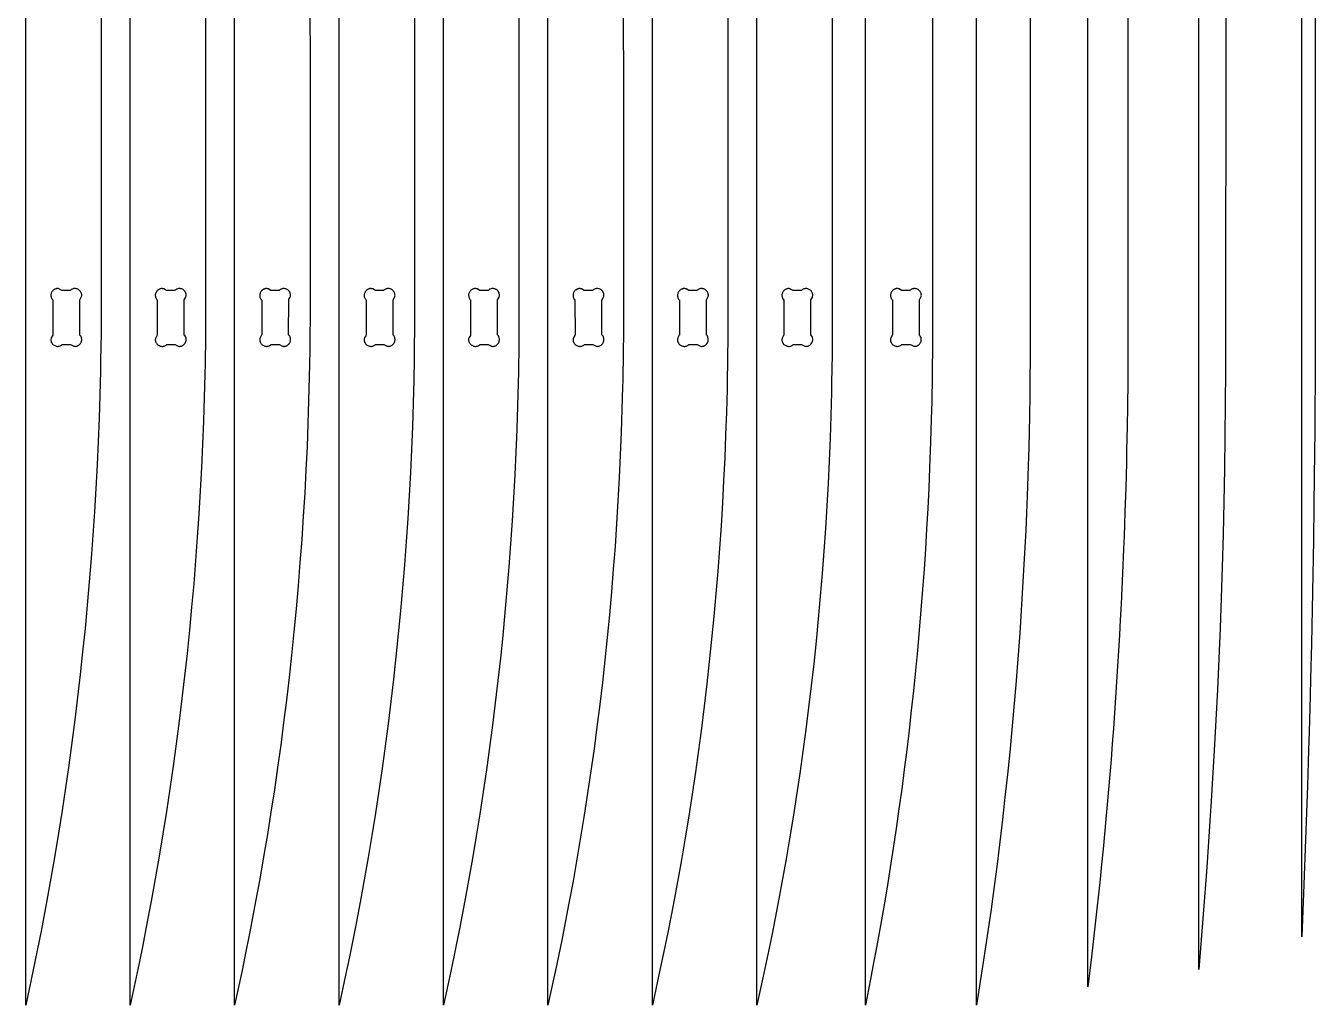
# Model space of a CAD drawing. Extents: x 141.1 to 183.9, y -70.4 to -35.8.
# Drawn here: x 164 to 169.99, y -45.2 to -40.65 of the extents above; entities that cross this region are included whole.
import ezdxf

# ---------------------------------------------------------------- set-up
doc = ezdxf.new("R2010")
doc.units = 0
doc.layers.get('0').update_dxf_attribs({"linetype": 'CONTINUOUS'})
doc.layers.add('SECTIONCUTEDGES', color=18, linetype='CONTINUOUS')

msp = doc.modelspace()

# ---------------------------------------------------------------- linework, layer by layer
msp.add_lwpolyline([(164.6586, -41.8819), (164.6568, -41.8812), (164.645, -41.8746), (164.644, -41.8742), (164.641, -41.8732), (164.6378, -41.8727), (164.6345, -41.8727), (164.6323, -41.873), (164.63, -41.8734), (164.6278, -41.874), (164.6256, -41.8748), (164.6235, -41.8757), (164.6215, -41.8767), (164.6195, -41.8779), (164.6176, -41.8793), (164.6159, -41.8807), (164.6142, -41.8823), (164.6127, -41.8841), (164.6104, -41.8873), (164.6087, -41.8903), (164.6073, -41.8935), (164.6068, -41.8951), (164.606, -41.8984), (164.6055, -41.9018), (164.6055, -41.9053), (164.6058, -41.9086), (164.6064, -41.9119), (164.6074, -41.9151), (164.6088, -41.9182), (164.6105, -41.921), (164.6131, -41.9243), (164.6144, -41.9254), (164.6146, -41.926), (164.6142, -42.0886), (164.6074, -42.1011), (164.6069, -42.1021), (164.6059, -42.1051), (164.6055, -42.1083), (164.6055, -42.1116), (164.6057, -42.1138), (164.6062, -42.1161), (164.6067, -42.1183), (164.6075, -42.1205), (164.6084, -42.1226), (164.6095, -42.1246), (164.6107, -42.1266), (164.612, -42.1285), (164.6135, -42.1302), (164.6151, -42.1319), (164.6168, -42.1334), (164.6201, -42.1358), (164.6231, -42.1374), (164.6262, -42.1388), (164.6278, -42.1393), (164.6312, -42.1401), (164.6329, -42.1404), (164.6363, -42.1407), (164.6397, -42.1406), (164.643, -42.1401), (164.6463, -42.1392), (164.6494, -42.138), (164.6524, -42.1365), (164.6551, -42.1346), (164.657, -42.133), (164.6582, -42.1317), (164.6588, -42.1315), (164.6971, -42.1322), (164.7089, -42.1388), (164.712, -42.1399), (164.7151, -42.1405), (164.7173, -42.1407), (164.7194, -42.1406), (164.7217, -42.1404), (164.724, -42.14), (164.7262, -42.1394), (164.7284, -42.1386), (164.7305, -42.1377), (164.7325, -42.1366), (164.7345, -42.1354), (164.7363, -42.1341), (164.7381, -42.1326), (164.7397, -42.131), (164.7413, -42.1293), (164.744, -42.1255), (164.7459, -42.1217), (164.7473, -42.1177), (164.7481, -42.1142), (164.7484, -42.1113), (164.7484, -42.1069), (164.7478, -42.1026), (164.7466, -42.0984), (164.7454, -42.0957), (164.7423, -42.0907), (164.74, -42.0884), (164.7393, -42.0873), (164.74, -41.9241), (164.7466, -41.9123), (164.7477, -41.9093), (164.7484, -41.9061), (164.7486, -41.9029), (164.7482, -41.8995), (164.7478, -41.8973), (164.7472, -41.895), (164.7465, -41.8929), (164.7456, -41.8908), (164.7445, -41.8887), (164.7433, -41.8868), (164.742, -41.8849), (164.7405, -41.8831), (164.7389, -41.8815), (164.7372, -41.88), (164.7339, -41.8776), (164.7309, -41.8759), (164.7278, -41.8746), (164.7245, -41.8736), (164.7211, -41.873), (164.7194, -41.8728), (164.7159, -41.8727), (164.7126, -41.873), (164.7093, -41.8737), (164.7061, -41.8747), (164.7031, -41.8761), (164.7002, -41.8778), (164.6975, -41.8798), (164.6958, -41.8816), (164.6956, -41.8818)], close=True)
at = {"layer": 'SECTIONCUTEDGES'}
for points in [[(164.3543, -39.3175), (164.3543, -42.0078), (164.3537, -42.0813), (164.3518, -42.2062), (164.3508, -42.2564), (164.348, -42.365), (164.3445, -42.4736), (164.3402, -42.5822), (164.3352, -42.6908), (164.3295, -42.7993), (164.323, -42.9078), (164.3157, -43.0162), (164.3078, -43.1246), (164.299, -43.2329), (164.2896, -43.3412), (164.2794, -43.4494), (164.2684, -43.5575), (164.257, -43.6629), (164.2448, -43.7682), (164.2319, -43.8735), (164.2183, -43.9786), (164.2039, -44.0836), (164.1888, -44.1886), (164.1729, -44.2934), (164.1563, -44.3981), (164.139, -44.5027), (164.121, -44.6071), (164.1022, -44.7115), (164.0753, -44.854), (164.0576, -44.9433), (164.03, -45.077), (164.0047, -45.1969), (164.0047, -36.1104)], [(164.8386, -39.3313), (164.8387, -42.0227), (164.8381, -42.0958), (164.8362, -42.2201), (164.8351, -42.2701), (164.8324, -42.3782), (164.8289, -42.4863), (164.8246, -42.5944), (164.8196, -42.7024), (164.8138, -42.8105), (164.8074, -42.9184), (164.8001, -43.0264), (164.7921, -43.1342), (164.7834, -43.242), (164.7739, -43.3498), (164.7637, -43.4575), (164.7528, -43.5651), (164.7414, -43.67), (164.7292, -43.7748), (164.7163, -43.8796), (164.7027, -43.9842), (164.6883, -44.0888), (164.6732, -44.1932), (164.6573, -44.2976), (164.6407, -44.4018), (164.6234, -44.5059), (164.6053, -44.6099), (164.5865, -44.7138), (164.5621, -44.8429), (164.5471, -44.9191), (164.5301, -45.0021), (164.5166, -45.0668), (164.4891, -45.1969), (164.4891, -36.1527)], [(165.3229, -39.3587), (165.323, -42.0376), (165.3229, -42.0618), (165.3218, -42.1595), (165.3195, -42.2838), (165.3167, -42.3914), (165.3132, -42.499), (165.309, -42.6066), (165.304, -42.7141), (165.2982, -42.8216), (165.2917, -42.9291), (165.2845, -43.0365), (165.2765, -43.1438), (165.2678, -43.2511), (165.2583, -43.3584), (165.2481, -43.4656), (165.2372, -43.5727), (165.2257, -43.6771), (165.2136, -43.7815), (165.2007, -43.8857), (165.187, -43.9899), (165.1727, -44.094), (165.1575, -44.1979), (165.1417, -44.3018), (165.1251, -44.4055), (165.1078, -44.5092), (165.0897, -44.6126), (165.0709, -44.716), (165.044, -44.8572), (165.0211, -44.9709), (165.0078, -45.0352), (164.9735, -45.1969), (164.9735, -36.1951)], [(165.8074, -39.3998), (165.8074, -42.0524), (165.8065, -42.149), (165.8058, -42.1985), (165.8039, -42.2975), (165.8011, -42.4046), (165.7976, -42.5117), (165.7933, -42.6187), (165.7883, -42.7258), (165.7826, -42.8328), (165.7761, -42.9397), (165.7689, -43.0466), (165.7609, -43.1535), (165.7522, -43.2603), (165.7427, -43.367), (165.7325, -43.4736), (165.7215, -43.5802), (165.7101, -43.6842), (165.698, -43.7881), (165.685, -43.8919), (165.6714, -43.9955), (165.657, -44.0991), (165.6419, -44.2026), (165.6261, -44.306), (165.6095, -44.4093), (165.5921, -44.5124), (165.5741, -44.6154), (165.5553, -44.7183), (165.5333, -44.8336), (165.5055, -44.9719), (165.4876, -45.0573), (165.4578, -45.1969), (165.4578, -36.2374)], [(166.2918, -39.433), (166.2918, -42.0673), (166.2913, -42.1314), (166.2893, -42.2619), (166.2883, -42.3112), (166.2855, -42.4178), (166.282, -42.5244), (166.2777, -42.6309), (166.2727, -42.7374), (166.267, -42.8439), (166.2605, -42.9504), (166.2532, -43.0567), (166.2453, -43.1631), (166.2365, -43.2694), (166.2271, -43.3756), (166.2169, -43.4817), (166.2059, -43.5878), (166.1945, -43.6913), (166.1823, -43.7947), (166.1694, -43.898), (166.1558, -44.0012), (166.1414, -44.1043), (166.1263, -44.2073), (166.1104, -44.3102), (166.0938, -44.413), (166.0765, -44.5156), (166.0584, -44.6182), (166.0396, -44.7205), (166.0177, -44.8353), (166.0027, -44.9105), (165.9899, -44.973), (165.9697, -45.0686), (165.9422, -45.1969), (165.9422, -36.2798)], [(166.7761, -39.4501), (166.7762, -42.0845), (166.7755, -42.1642), (166.7732, -42.3026), (166.7726, -42.327), (166.7699, -42.4331), (166.7663, -42.539), (166.7621, -42.645), (166.7571, -42.7509), (166.7513, -42.8568), (166.7448, -42.9627), (166.7376, -43.0685), (166.7296, -43.1742), (166.7209, -43.2799), (166.7114, -43.3855), (166.7012, -43.4911), (166.6903, -43.5966), (166.6789, -43.6995), (166.6667, -43.8023), (166.6538, -43.9051), (166.6402, -44.0077), (166.6258, -44.1103), (166.6107, -44.2127), (166.5948, -44.3151), (166.5782, -44.4173), (166.5609, -44.5194), (166.5428, -44.6213), (166.524, -44.7232), (166.4921, -44.8871), (166.4676, -45.0059), (166.4541, -45.0693), (166.4266, -45.1969), (166.4266, -36.3289)], [(167.2605, -39.4921), (167.2605, -42.0994), (167.2596, -42.1945), (167.2575, -42.3164), (167.257, -42.3407), (167.2542, -42.4462), (167.2507, -42.5517), (167.2465, -42.6572), (167.2415, -42.7626), (167.2357, -42.868), (167.2292, -42.9733), (167.222, -43.0786), (167.214, -43.1839), (167.2053, -43.289), (167.1958, -43.3941), (167.1856, -43.4992), (167.1747, -43.6042), (167.1632, -43.7066), (167.1511, -43.809), (167.1382, -43.9112), (167.1245, -44.0134), (167.1101, -44.1155), (167.095, -44.2174), (167.0792, -44.3193), (167.0626, -44.421), (167.0452, -44.5226), (167.0272, -44.6241), (167.0084, -44.7254), (166.984, -44.8514), (166.9689, -44.9258), (166.943, -45.0489), (166.911, -45.1969), (166.911, -36.3712)], [(167.7448, -39.5093), (167.7449, -42.1166), (167.7444, -42.1797), (167.7424, -42.3081), (167.7414, -42.3566), (167.7386, -42.4615), (167.7351, -42.5664), (167.7308, -42.6713), (167.7258, -42.7761), (167.7201, -42.8809), (167.7136, -42.9857), (167.7064, -43.0904), (167.6984, -43.195), (167.6897, -43.2996), (167.6802, -43.4041), (167.67, -43.5086), (167.659, -43.6129), (167.6476, -43.7148), (167.6355, -43.8166), (167.6225, -43.9183), (167.6089, -44.0199), (167.5945, -44.1214), (167.5794, -44.2228), (167.5635, -44.3241), (167.5469, -44.4253), (167.5296, -44.5264), (167.5116, -44.6273), (167.4928, -44.7281), (167.4659, -44.8657), (167.4507, -44.9396), (167.4228, -45.0706), (167.3953, -45.1969), (167.3953, -36.4203)], [(168.2101, -39.5512), (168.21, -42.1449), (168.209, -42.2522), (168.2086, -42.2791), (168.2064, -42.3981), (168.2044, -42.4774), (168.2012, -42.583), (168.1968, -42.7037), (168.1927, -42.798), (168.188, -42.8923), (168.1828, -42.9865), (168.1771, -43.0807), (168.1708, -43.1749), (168.1639, -43.269), (168.1566, -43.3631), (168.1487, -43.4571), (168.1402, -43.5511), (168.1312, -43.645), (168.1217, -43.7389), (168.1118, -43.8303), (168.1015, -43.9216), (168.0906, -44.0128), (168.0791, -44.1039), (168.0672, -44.195), (168.0546, -44.286), (168.0416, -44.377), (168.028, -44.4678), (168.0139, -44.5586), (167.9992, -44.6493), (167.984, -44.7399), (167.9657, -44.8446), (167.9502, -44.9299), (167.9369, -45.0008), (167.9225, -45.0756), (167.8989, -45.1969), (167.8989, -36.4626)], [(168.6634, -39.6079), (168.6634, -42.1623), (168.662, -42.325), (168.6614, -42.3656), (168.6597, -42.4643), (168.6563, -42.6093), (168.6537, -42.6963), (168.6489, -42.834), (168.6457, -42.9137), (168.6422, -42.9935), (168.6384, -43.0732), (168.6343, -43.1529), (168.6298, -43.2325), (168.625, -43.3122), (168.6199, -43.3919), (168.6145, -43.4715), (168.6088, -43.5511), (168.6027, -43.6306), (168.5964, -43.7102), (168.5875, -43.8145), (168.5781, -43.9188), (168.5681, -44.023), (168.5575, -44.1271), (168.5463, -44.2312), (168.5345, -44.3352), (168.5222, -44.4392), (168.5093, -44.543), (168.4958, -44.6468), (168.4817, -44.7506), (168.467, -44.8542), (168.4457, -44.9977), (168.4395, -45.0375), (168.4144, -45.1969), (168.4144, -36.5504)], [(169.1166, -39.6622), (169.1166, -42.1528), (169.1157, -42.3019), (169.1143, -42.4211), (169.1129, -42.5106), (169.1106, -42.6242), (169.1092, -42.6811), (169.1062, -42.7947), (169.1027, -42.9084), (169.0986, -43.022), (169.0964, -43.0788), (169.0916, -43.1924), (169.0883, -43.2645), (169.0848, -43.3366), (169.0811, -43.4087), (169.0771, -43.4808), (169.073, -43.5528), (169.0686, -43.6249), (169.0641, -43.6969), (169.0593, -43.769), (169.0543, -43.841), (169.0491, -43.913), (169.0437, -43.985), (169.0381, -44.0569), (169.0324, -44.1264), (169.0266, -44.1958), (169.0206, -44.2652), (169.0143, -44.3345), (169.0078, -44.4039), (169.0012, -44.4732), (168.9943, -44.5425), (168.9872, -44.6118), (168.9799, -44.6811), (168.9724, -44.7503), (168.9647, -44.8195), (168.9468, -44.9724), (168.9299, -45.1117), (168.9299, -36.6809)], [(169.5702, -39.8312), (169.5711, -40.7895), (169.5697, -42.0047), (169.5689, -42.2536), (169.568, -42.4055), (169.5664, -42.5574), (169.5642, -42.7093), (169.5613, -42.8612), (169.5578, -43.0131), (169.5537, -43.1649), (169.5491, -43.3067), (169.544, -43.4486), (169.5382, -43.5904), (169.5317, -43.7322), (169.5246, -43.8739), (169.5168, -44.0156), (169.5093, -44.1434), (169.5026, -44.2499), (169.4982, -44.3189), (169.4885, -44.4621), (169.4835, -44.5337), (169.4812, -44.5776), (169.4721, -44.6961), (169.4628, -44.8144), (169.4534, -44.9325), (169.4454, -45.0308), (169.4454, -36.8513)], [(169.9828, -39.6538), (169.9851, -40.8731), (169.9846, -42.2052), (169.9843, -42.3132), (169.9837, -42.4211), (169.983, -42.529), (169.9821, -42.637), (169.981, -42.7449), (169.9794, -42.8791), (169.977, -43.0395), (169.9743, -43.1999), (169.9712, -43.3603), (169.9677, -43.5207), (169.9638, -43.6811), (169.9617, -43.7613), (169.957, -43.9282), (169.9545, -44.0116), (169.9492, -44.1785), (169.9435, -44.3454), (169.9374, -44.5123), (169.9309, -44.6791), (169.9226, -44.8798), (169.9226, -37.0308)]]:
    msp.add_lwpolyline(points, dxfattribs=at)
for points in [[(164.1418, -42.1388), (164.1451, -42.1398), (164.1485, -42.1404), (164.1519, -42.1407), (164.1553, -42.1406), (164.157, -42.1404), (164.1603, -42.1397), (164.1635, -42.1387), (164.1665, -42.1373), (164.168, -42.1365), (164.1708, -42.1346), (164.1725, -42.1332), (164.1739, -42.1317), (164.211, -42.1315), (164.2128, -42.1322), (164.2244, -42.1387), (164.2263, -42.1395), (164.2302, -42.1404), (164.2333, -42.1407), (164.2375, -42.1403), (164.2407, -42.1396), (164.2439, -42.1386), (164.2454, -42.138), (164.2483, -42.1365), (164.251, -42.1348), (164.2541, -42.1322), (164.2558, -42.1305), (164.2574, -42.1287), (164.2588, -42.1268), (164.26, -42.1248), (164.2611, -42.1226), (164.2621, -42.1204), (164.2629, -42.1182), (164.2634, -42.1159), (164.2639, -42.1135), (164.2641, -42.1112), (164.2641, -42.107), (164.2637, -42.1036), (164.2628, -42.1002), (164.2616, -42.097), (164.2601, -42.0939), (164.2592, -42.0924), (164.2571, -42.0897), (164.2556, -42.0884), (164.255, -42.0875), (164.2551, -41.9255), (164.2555, -41.9244), (164.2622, -41.9123), (164.2634, -41.9093), (164.264, -41.9061), (164.2642, -41.9029), (164.2639, -41.8995), (164.2634, -41.8973), (164.2629, -41.895), (164.2621, -41.8929), (164.2612, -41.8908), (164.2601, -41.8887), (164.2589, -41.8868), (164.2576, -41.8849), (164.2561, -41.8831), (164.2545, -41.8815), (164.2528, -41.88), (164.2495, -41.8776), (164.2465, -41.8759), (164.2434, -41.8746), (164.2401, -41.8736), (164.2384, -41.8732), (164.235, -41.8728), (164.2316, -41.8727), (164.2282, -41.873), (164.225, -41.8737), (164.2218, -41.8747), (164.2187, -41.8761), (164.2172, -41.8769), (164.2145, -41.8787), (164.2128, -41.8801), (164.2112, -41.8818), (164.1744, -41.8819), (164.1726, -41.8813), (164.1616, -41.8751), (164.1587, -41.8738), (164.1555, -41.873), (164.1545, -41.8728), (164.1512, -41.8727), (164.1479, -41.873), (164.1456, -41.8734), (164.1434, -41.874), (164.1412, -41.8748), (164.1391, -41.8757), (164.1371, -41.8767), (164.1351, -41.8779), (164.1333, -41.8793), (164.1315, -41.8807), (164.1299, -41.8823), (164.1283, -41.8841), (164.126, -41.8873), (164.1243, -41.8903), (164.123, -41.8935), (164.122, -41.8968), (164.1213, -41.9001), (164.1211, -41.9036), (164.1212, -41.907), (164.1217, -41.9103), (164.1225, -41.9135), (164.1237, -41.9166), (164.1252, -41.9196), (164.1271, -41.9224), (164.1299, -41.9252), (164.1303, -41.926), (164.1299, -42.0885), (164.123, -42.1011), (164.1219, -42.1041), (164.1212, -42.1073), (164.121, -42.1094), (164.1211, -42.1116), (164.1214, -42.1138), (164.1218, -42.1161), (164.1224, -42.1183), (164.1231, -42.1205), (164.124, -42.1226), (164.1251, -42.1246), (164.1263, -42.1266), (164.1276, -42.1285), (164.1291, -42.1302), (164.1307, -42.1319), (164.1324, -42.1334), (164.1357, -42.1358), (164.1387, -42.1374)], [(165.1139, -42.1398), (165.1173, -42.1404), (165.1207, -42.1407), (165.1224, -42.1407), (165.1257, -42.1404), (165.129, -42.1397), (165.1322, -42.1387), (165.1338, -42.138), (165.1367, -42.1365), (165.1395, -42.1346), (165.1411, -42.1333), (165.1421, -42.1321), (165.143, -42.1315), (165.1804, -42.1317), (165.1814, -42.1321), (165.1923, -42.1383), (165.1953, -42.1396), (165.1984, -42.1404), (165.2006, -42.1407), (165.2038, -42.1406), (165.2061, -42.1404), (165.2083, -42.14), (165.2106, -42.1394), (165.2127, -42.1386), (165.2148, -42.1377), (165.2169, -42.1366), (165.2188, -42.1354), (165.2207, -42.1341), (165.2225, -42.1326), (165.2241, -42.131), (165.2256, -42.1293), (165.227, -42.1275), (165.2289, -42.1246), (165.2304, -42.1215), (165.231, -42.1199), (165.232, -42.1166), (165.2326, -42.1132), (165.2329, -42.1098), (165.2328, -42.1064), (165.2323, -42.1031), (165.2315, -42.0999), (165.2303, -42.0967), (165.2287, -42.0938), (165.2269, -42.091), (165.2256, -42.0895), (165.2241, -42.0882), (165.2237, -42.0873), (165.224, -41.925), (165.2253, -41.9224), (165.231, -41.9123), (165.2314, -41.9113), (165.2324, -41.9082), (165.2326, -41.9072), (165.2329, -41.904), (165.2329, -41.9018), (165.2326, -41.8995), (165.2322, -41.8973), (165.2316, -41.895), (165.2308, -41.8929), (165.2299, -41.8908), (165.2289, -41.8887), (165.2277, -41.8868), (165.2263, -41.8849), (165.2248, -41.8831), (165.2232, -41.8815), (165.2215, -41.88), (165.2197, -41.8786), (165.2168, -41.8767), (165.2137, -41.8752), (165.2105, -41.8741), (165.2072, -41.8732), (165.2038, -41.8728), (165.2003, -41.8727), (165.197, -41.873), (165.1937, -41.8737), (165.1905, -41.8747), (165.1874, -41.8761), (165.186, -41.8769), (165.1832, -41.8787), (165.1798, -41.8818), (165.1423, -41.8817), (165.1412, -41.8812), (165.1294, -41.8746), (165.1264, -41.8735), (165.1232, -41.8728), (165.1221, -41.8727), (165.1189, -41.8727), (165.1166, -41.873), (165.1144, -41.8734), (165.1122, -41.874), (165.11, -41.8748), (165.1079, -41.8757), (165.1058, -41.8767), (165.1039, -41.8779), (165.102, -41.8793), (165.1003, -41.8807), (165.0986, -41.8823), (165.0971, -41.8841), (165.0947, -41.8873), (165.0938, -41.8888), (165.0923, -41.8919), (165.0912, -41.8951), (165.0904, -41.8984), (165.0901, -41.9001), (165.0898, -41.9036), (165.0899, -41.907), (165.0904, -41.9103), (165.0908, -41.9119), (165.0918, -41.9151), (165.0932, -41.9182), (165.0949, -41.921), (165.0977, -41.9244), (165.0987, -41.9253), (165.099, -41.9259), (165.0989, -42.0878), (165.0986, -42.0886), (165.0917, -42.1011), (165.0906, -42.1041), (165.0899, -42.1073), (165.0898, -42.1105), (165.0901, -42.1138), (165.0905, -42.1161), (165.0911, -42.1183), (165.0919, -42.1205), (165.0928, -42.1226), (165.0938, -42.1246), (165.095, -42.1266), (165.0964, -42.1285), (165.0979, -42.1302), (165.0995, -42.1319), (165.1012, -42.1334), (165.1044, -42.1358), (165.1074, -42.1374), (165.1106, -42.1388)], [(165.5982, -42.1398), (165.6016, -42.1404), (165.605, -42.1407), (165.6084, -42.1406), (165.6118, -42.1401), (165.615, -42.1392), (165.6181, -42.138), (165.6196, -42.1373), (165.6225, -42.1356), (165.6255, -42.1333), (165.6266, -42.132), (165.6275, -42.1315), (165.6641, -42.1315), (165.6659, -42.1322), (165.6776, -42.1387), (165.6814, -42.1401), (165.6834, -42.1404), (165.6854, -42.1406), (165.689, -42.1405), (165.6923, -42.14), (165.6954, -42.1392), (165.6985, -42.138), (165.7014, -42.1365), (165.7042, -42.1348), (165.7073, -42.1322), (165.7089, -42.1305), (165.7105, -42.1287), (165.7119, -42.1268), (165.7132, -42.1248), (165.7143, -42.1226), (165.7152, -42.1204), (165.716, -42.1182), (165.7166, -42.1159), (165.717, -42.1135), (165.7172, -42.1112), (165.7172, -42.107), (165.7168, -42.1036), (165.716, -42.1002), (165.7148, -42.097), (165.7132, -42.0939), (165.7113, -42.091), (165.7096, -42.0891), (165.7084, -42.0881), (165.7081, -42.0873), (165.7081, -41.926), (165.7085, -41.9247), (165.7149, -41.9133), (165.7162, -41.9103), (165.7165, -41.9093), (165.7171, -41.9061), (165.7173, -41.9029), (165.717, -41.8995), (165.7166, -41.8973), (165.716, -41.895), (165.7152, -41.8929), (165.7143, -41.8908), (165.7132, -41.8887), (165.712, -41.8868), (165.7107, -41.8849), (165.7092, -41.8831), (165.7076, -41.8815), (165.7059, -41.88), (165.7027, -41.8776), (165.6997, -41.8759), (165.6965, -41.8746), (165.6932, -41.8736), (165.6898, -41.873), (165.6881, -41.8728), (165.6847, -41.8727), (165.6814, -41.873), (165.6797, -41.8733), (165.6765, -41.8741), (165.6733, -41.8753), (165.6704, -41.8769), (165.6689, -41.8778), (165.6658, -41.8802), (165.6643, -41.8818), (165.6264, -41.8816), (165.6138, -41.8746), (165.6128, -41.8742), (165.6097, -41.8732), (165.6065, -41.8727), (165.6033, -41.8727), (165.601, -41.873), (165.5987, -41.8734), (165.5965, -41.874), (165.5944, -41.8748), (165.5922, -41.8757), (165.5902, -41.8767), (165.5883, -41.8779), (165.5864, -41.8793), (165.5846, -41.8807), (165.583, -41.8823), (165.5815, -41.8841), (165.5791, -41.8873), (165.5782, -41.8888), (165.5767, -41.8919), (165.5755, -41.8951), (165.5747, -41.8984), (165.5743, -41.9018), (165.5742, -41.9053), (165.5745, -41.9086), (165.5748, -41.9103), (165.5756, -41.9135), (165.5768, -41.9166), (165.5784, -41.9196), (165.5802, -41.9224), (165.5818, -41.9243), (165.5826, -41.9248), (165.5832, -41.9255), (165.5834, -41.926), (165.583, -42.0886), (165.5813, -42.0918), (165.5776, -42.0984), (165.5757, -42.1021), (165.5747, -42.1051), (165.5742, -42.1083), (165.5742, -42.1116), (165.5745, -42.1138), (165.5749, -42.1161), (165.5755, -42.1183), (165.5762, -42.1205), (165.5772, -42.1226), (165.5782, -42.1246), (165.5794, -42.1266), (165.5808, -42.1285), (165.5822, -42.1302), (165.5838, -42.1319), (165.5856, -42.1334), (165.5888, -42.1358), (165.5918, -42.1374), (165.595, -42.1388)], [(166.0732, -42.1358), (166.0762, -42.1374), (166.0793, -42.1388), (166.0826, -42.1398), (166.0843, -42.1401), (166.0877, -42.1406), (166.0911, -42.1407), (166.0945, -42.1404), (166.0961, -42.1401), (166.0994, -42.1392), (166.1025, -42.138), (166.1055, -42.1365), (166.1083, -42.1346), (166.1102, -42.1329), (166.1114, -42.1317), (166.1119, -42.1315), (166.1488, -42.1316), (166.1498, -42.1319), (166.1593, -42.1373), (166.163, -42.1392), (166.1661, -42.1402), (166.1693, -42.1407), (166.1725, -42.1406), (166.1748, -42.1404), (166.1771, -42.14), (166.1793, -42.1394), (166.1815, -42.1386), (166.1836, -42.1377), (166.1856, -42.1366), (166.1876, -42.1354), (166.1894, -42.1341), (166.1912, -42.1326), (166.1928, -42.131), (166.1944, -42.1293), (166.1966, -42.1263), (166.1998, -42.1198), (166.201, -42.1155), (166.2015, -42.1107), (166.2014, -42.1058), (166.2009, -42.1026), (166.1989, -42.0965), (166.1965, -42.0921), (166.1926, -42.0878), (166.1925, -42.0873), (166.1925, -41.9257), (166.1929, -41.9246), (166.1997, -41.9123), (166.2009, -41.9093), (166.2015, -41.9061), (166.2017, -41.9029), (166.2014, -41.8995), (166.2009, -41.8973), (166.2003, -41.895), (166.1996, -41.8929), (166.1987, -41.8908), (166.1976, -41.8887), (166.1964, -41.8868), (166.1951, -41.8849), (166.1936, -41.8831), (166.192, -41.8815), (166.1903, -41.88), (166.187, -41.8776), (166.184, -41.8759), (166.1809, -41.8746), (166.1776, -41.8736), (166.1742, -41.873), (166.1708, -41.8727), (166.1674, -41.8728), (166.1657, -41.873), (166.1624, -41.8737), (166.1592, -41.8747), (166.1562, -41.8761), (166.1533, -41.8778), (166.1502, -41.8801), (166.1489, -41.8816), (166.1483, -41.8819), (166.1116, -41.8818), (166.1099, -41.8812), (166.0981, -41.8746), (166.0951, -41.8735), (166.092, -41.8728), (166.0909, -41.8727), (166.0877, -41.8727), (166.0854, -41.873), (166.0831, -41.8734), (166.0809, -41.874), (166.0787, -41.8748), (166.0766, -41.8757), (166.0746, -41.8767), (166.0726, -41.8779), (166.0708, -41.8793), (166.069, -41.8807), (166.0674, -41.8823), (166.0658, -41.8841), (166.0644, -41.8859), (166.0626, -41.8888), (166.0611, -41.8919), (166.0599, -41.8951), (166.0595, -41.8968), (166.0588, -41.9001), (166.0587, -41.9018), (166.0586, -41.9053), (166.0589, -41.9086), (166.0595, -41.9119), (166.0606, -41.9151), (166.0619, -41.9182), (166.0627, -41.9196), (166.0646, -41.9224), (166.0663, -41.9244), (166.0671, -41.9249), (166.0676, -41.9257), (166.0677, -41.926), (166.0676, -42.0878), (166.0666, -42.0901), (166.061, -42.1001), (166.0597, -42.1031), (166.0588, -42.1062), (166.0585, -42.1094), (166.0588, -42.1138), (166.0593, -42.1161), (166.0599, -42.1183), (166.0606, -42.1205), (166.0615, -42.1226), (166.0626, -42.1246), (166.0638, -42.1266), (166.0651, -42.1285), (166.0666, -42.1302), (166.0682, -42.1319), (166.0699, -42.1334)], [(166.567, -42.1398), (166.5704, -42.1404), (166.5721, -42.1406), (166.5755, -42.1407), (166.5788, -42.1404), (166.5805, -42.1401), (166.5837, -42.1392), (166.5869, -42.138), (166.5898, -42.1365), (166.5926, -42.1346), (166.5945, -42.133), (166.5959, -42.1316), (166.5963, -42.1315), (166.6337, -42.1318), (166.6346, -42.1322), (166.6463, -42.1387), (166.6501, -42.1401), (166.6541, -42.1406), (166.6578, -42.1405), (166.661, -42.14), (166.6642, -42.1392), (166.6672, -42.138), (166.6701, -42.1365), (166.6729, -42.1348), (166.676, -42.1322), (166.6777, -42.1305), (166.6792, -42.1287), (166.6806, -42.1268), (166.6819, -42.1248), (166.683, -42.1226), (166.6839, -42.1204), (166.6847, -42.1182), (166.6853, -42.1159), (166.6857, -42.1135), (166.686, -42.1112), (166.686, -42.107), (166.6855, -42.1036), (166.6847, -42.1002), (166.6835, -42.097), (166.6819, -42.0939), (166.68, -42.091), (166.6783, -42.089), (166.677, -42.0878), (166.6768, -42.0873), (166.677, -41.9254), (166.6774, -41.9242), (166.6831, -41.9142), (166.6845, -41.9113), (166.6855, -41.9082), (166.686, -41.905), (166.686, -41.9018), (166.6857, -41.8995), (166.6853, -41.8973), (166.6847, -41.895), (166.684, -41.8929), (166.683, -41.8908), (166.682, -41.8887), (166.6808, -41.8868), (166.6794, -41.8849), (166.678, -41.8831), (166.6764, -41.8815), (166.6746, -41.88), (166.6714, -41.8776), (166.6684, -41.8759), (166.6652, -41.8746), (166.662, -41.8736), (166.6586, -41.873), (166.6551, -41.8727), (166.6518, -41.8728), (166.6484, -41.8733), (166.6452, -41.8741), (166.6421, -41.8753), (166.6391, -41.8769), (166.6377, -41.8778), (166.6327, -41.8819), (166.5943, -41.8812), (166.5825, -41.8746), (166.5795, -41.8735), (166.5763, -41.8728), (166.5731, -41.8727), (166.5697, -41.873), (166.5675, -41.8734), (166.5653, -41.874), (166.5631, -41.8748), (166.561, -41.8757), (166.559, -41.8767), (166.557, -41.8779), (166.5551, -41.8793), (166.5534, -41.8807), (166.5517, -41.8823), (166.5502, -41.8841), (166.5488, -41.8859), (166.547, -41.8888), (166.5455, -41.8919), (166.5448, -41.8935), (166.5438, -41.8968), (166.5432, -41.9001), (166.5429, -41.9036), (166.5429, -41.9053), (166.5432, -41.9086), (166.5439, -41.9119), (166.5444, -41.9135), (166.5456, -41.9166), (166.5471, -41.9196), (166.549, -41.9224), (166.5503, -41.924), (166.5519, -41.9255), (166.552, -42.0877), (166.5517, -42.0888), (166.5459, -42.0992), (166.5444, -42.1021), (166.544, -42.1031), (166.5432, -42.1062), (166.5429, -42.1094), (166.5429, -42.1116), (166.5432, -42.1138), (166.5436, -42.1161), (166.5442, -42.1183), (166.545, -42.1205), (166.5459, -42.1226), (166.547, -42.1246), (166.5482, -42.1266), (166.5495, -42.1285), (166.551, -42.1302), (166.5526, -42.1319), (166.5543, -42.1334), (166.5575, -42.1358), (166.5605, -42.1374), (166.5637, -42.1388)], [(167.0514, -42.1398), (167.0547, -42.1404), (167.0582, -42.1407), (167.0616, -42.1406), (167.0649, -42.1401), (167.0681, -42.1392), (167.0712, -42.138), (167.0742, -42.1365), (167.077, -42.1346), (167.0801, -42.1317), (167.0804, -42.1316), (167.1174, -42.1316), (167.1182, -42.1318), (167.1308, -42.1388), (167.1338, -42.1399), (167.1359, -42.1404), (167.1391, -42.1407), (167.1413, -42.1406), (167.1436, -42.1404), (167.1458, -42.14), (167.148, -42.1394), (167.1502, -42.1386), (167.1523, -42.1377), (167.1544, -42.1366), (167.1563, -42.1354), (167.1582, -42.1341), (167.1599, -42.1326), (167.1616, -42.131), (167.1631, -42.1293), (167.1663, -42.1246), (167.168, -42.1212), (167.1691, -42.118), (167.17, -42.1139), (167.1703, -42.109), (167.1699, -42.1042), (167.1688, -42.0995), (167.1683, -42.098), (167.1661, -42.0935), (167.1643, -42.0908), (167.1631, -42.0895), (167.1617, -42.0882), (167.1613, -42.0876), (167.1614, -41.9254), (167.1618, -41.9242), (167.1685, -41.9123), (167.1696, -41.9093), (167.1703, -41.9061), (167.1704, -41.904), (167.1704, -41.9018), (167.1701, -41.8995), (167.1697, -41.8973), (167.1691, -41.895), (167.1683, -41.8929), (167.1674, -41.8908), (167.1664, -41.8887), (167.1652, -41.8868), (167.1638, -41.8849), (167.1623, -41.8831), (167.1607, -41.8815), (167.159, -41.88), (167.1558, -41.8776), (167.1528, -41.8759), (167.1496, -41.8746), (167.1463, -41.8736), (167.1446, -41.8732), (167.1412, -41.8728), (167.1378, -41.8727), (167.1345, -41.873), (167.1328, -41.8733), (167.1296, -41.8741), (167.1264, -41.8753), (167.1235, -41.8769), (167.122, -41.8778), (167.119, -41.8801), (167.1177, -41.8816), (167.1173, -41.8818), (167.0803, -41.8818), (167.0792, -41.8814), (167.0669, -41.8746), (167.0639, -41.8735), (167.0607, -41.8728), (167.0575, -41.8727), (167.0541, -41.873), (167.0519, -41.8734), (167.0496, -41.874), (167.0475, -41.8748), (167.0454, -41.8757), (167.0433, -41.8767), (167.0414, -41.8779), (167.0395, -41.8793), (167.0377, -41.8807), (167.0361, -41.8823), (167.0346, -41.8841), (167.0322, -41.8873), (167.0305, -41.8903), (167.0292, -41.8935), (167.0282, -41.8968), (167.0276, -41.9001), (167.0273, -41.9036), (167.0273, -41.9053), (167.0276, -41.9086), (167.0283, -41.9119), (167.0293, -41.9151), (167.0307, -41.9182), (167.0324, -41.921), (167.0354, -41.9246), (167.0359, -41.925), (167.0365, -41.9259), (167.0363, -42.0882), (167.0358, -42.0893), (167.0292, -42.1011), (167.0284, -42.1031), (167.0276, -42.1062), (167.0273, -42.1083), (167.0273, -42.1116), (167.0276, -42.1138), (167.028, -42.1161), (167.0286, -42.1183), (167.0294, -42.1205), (167.0303, -42.1226), (167.0313, -42.1246), (167.0325, -42.1266), (167.0339, -42.1285), (167.0354, -42.1302), (167.037, -42.1319), (167.0387, -42.1334), (167.0419, -42.1358), (167.0449, -42.1374), (167.0481, -42.1388)], [(167.5357, -42.1398), (167.5391, -42.1404), (167.5425, -42.1407), (167.5459, -42.1406), (167.5492, -42.1401), (167.5525, -42.1392), (167.5556, -42.138), (167.5586, -42.1365), (167.5614, -42.1346), (167.5629, -42.1334), (167.5649, -42.1315), (167.6019, -42.1316), (167.6029, -42.1319), (167.6152, -42.1388), (167.6182, -42.1399), (167.6214, -42.1405), (167.6246, -42.1407), (167.6279, -42.1404), (167.6302, -42.14), (167.6324, -42.1394), (167.6346, -42.1386), (167.6367, -42.1377), (167.6387, -42.1366), (167.6407, -42.1354), (167.6426, -42.1341), (167.6443, -42.1326), (167.646, -42.131), (167.6475, -42.1293), (167.6506, -42.1247), (167.6521, -42.1218), (167.6532, -42.1188), (167.6542, -42.1146), (167.6546, -42.1113), (167.6545, -42.1059), (167.6533, -42.1001), (167.6513, -42.0952), (167.649, -42.0912), (167.6457, -42.0876), (167.6456, -42.0873), (167.6457, -41.9255), (167.646, -41.9246), (167.6513, -41.915), (167.6533, -41.9113), (167.6542, -41.9082), (167.6547, -41.905), (167.6547, -41.9018), (167.6545, -41.8995), (167.654, -41.8973), (167.6535, -41.895), (167.6527, -41.8929), (167.6518, -41.8908), (167.6507, -41.8887), (167.6495, -41.8868), (167.6482, -41.8849), (167.6467, -41.8831), (167.6451, -41.8815), (167.6434, -41.88), (167.6416, -41.8786), (167.6387, -41.8767), (167.6356, -41.8752), (167.6324, -41.8741), (167.6307, -41.8736), (167.6273, -41.873), (167.6239, -41.8727), (167.6205, -41.8728), (167.6172, -41.8733), (167.6139, -41.8741), (167.6108, -41.8753), (167.6078, -41.8769), (167.6051, -41.8787), (167.6034, -41.88), (167.6023, -41.8815), (167.6017, -41.8818), (167.5643, -41.8817), (167.5632, -41.8813), (167.5522, -41.8751), (167.5503, -41.8742), (167.5472, -41.8732), (167.5451, -41.8728), (167.5419, -41.8727), (167.5385, -41.873), (167.5362, -41.8734), (167.534, -41.874), (167.5318, -41.8748), (167.5297, -41.8757), (167.5277, -41.8767), (167.5257, -41.8779), (167.5239, -41.8793), (167.5221, -41.8807), (167.5205, -41.8823), (167.5189, -41.8841), (167.5166, -41.8873), (167.5149, -41.8903), (167.5136, -41.8935), (167.5126, -41.8968), (167.5119, -41.9001), (167.5117, -41.9036), (167.5118, -41.907), (167.5123, -41.9103), (167.5126, -41.9119), (167.5137, -41.9151), (167.515, -41.9182), (167.5167, -41.921), (167.5209, -41.926), (167.5209, -42.0873), (167.5206, -42.0883), (167.5197, -42.0901), (167.5132, -42.1021), (167.5122, -42.1051), (167.512, -42.1062), (167.5116, -42.1094), (167.5117, -42.1116), (167.512, -42.1138), (167.5124, -42.1161), (167.513, -42.1183), (167.5137, -42.1205), (167.5146, -42.1226), (167.5157, -42.1246), (167.5169, -42.1266), (167.5182, -42.1285), (167.5197, -42.1302), (167.5213, -42.1319), (167.523, -42.1334), (167.5263, -42.1358), (167.5293, -42.1374), (167.5324, -42.1388)], [(168.0682, -41.8818), (168.0669, -41.8814), (168.0548, -41.8746), (168.0518, -41.8735), (168.0486, -41.8728), (168.0454, -41.8727), (168.042, -41.873), (168.0398, -41.8734), (168.0376, -41.874), (168.0354, -41.8748), (168.0333, -41.8757), (168.0312, -41.8767), (168.0293, -41.8779), (168.0274, -41.8793), (168.0257, -41.8807), (168.024, -41.8823), (168.0225, -41.8841), (168.0201, -41.8873), (168.0185, -41.8903), (168.0171, -41.8935), (168.0161, -41.8968), (168.0155, -41.9001), (168.0152, -41.9036), (168.0153, -41.907), (168.0155, -41.9086), (168.0162, -41.9119), (168.0172, -41.9151), (168.0186, -41.9182), (168.0194, -41.9196), (168.0212, -41.9224), (168.0227, -41.9241), (168.0241, -41.9253), (168.0244, -41.926), (168.0244, -42.0873), (168.0241, -42.0883), (168.0233, -42.0901), (168.0171, -42.1011), (168.0167, -42.1021), (168.0157, -42.1051), (168.0152, -42.1083), (168.0152, -42.1105), (168.0155, -42.1138), (168.0159, -42.1161), (168.0165, -42.1183), (168.0173, -42.1205), (168.0182, -42.1226), (168.0192, -42.1246), (168.0204, -42.1266), (168.0218, -42.1285), (168.0233, -42.1302), (168.0249, -42.1319), (168.0266, -42.1334), (168.0298, -42.1358), (168.0328, -42.1374), (168.036, -42.1388), (168.0393, -42.1398), (168.0427, -42.1404), (168.0444, -42.1406), (168.0478, -42.1407), (168.0511, -42.1404), (168.0544, -42.1397), (168.0576, -42.1387), (168.0592, -42.138), (168.0621, -42.1365), (168.0649, -42.1346), (168.0662, -42.1336), (168.0682, -42.1316), (168.0686, -42.1315), (168.1054, -42.1316), (168.1065, -42.1319), (168.1114, -42.1343), (168.1201, -42.1388), (168.124, -42.14), (168.1267, -42.1404), (168.1307, -42.1404), (168.1334, -42.14), (168.1362, -42.1393), (168.1388, -42.1383), (168.1413, -42.1372), (168.1438, -42.1358), (168.1461, -42.1341), (168.1482, -42.1323), (168.1502, -42.1303), (168.152, -42.1281), (168.1536, -42.1258), (168.1549, -42.1234), (168.1561, -42.1208), (168.1574, -42.1165), (168.158, -42.1132), (168.1582, -42.1098), (168.1581, -42.1065), (168.1577, -42.1031), (168.1568, -42.0999), (168.1563, -42.0983), (168.1536, -42.0929), (168.1516, -42.0901), (168.1496, -42.0882), (168.1491, -42.0874), (168.1491, -41.926), (168.1498, -41.9241), (168.1564, -41.9123), (168.1575, -41.9093), (168.1582, -41.9061), (168.1583, -41.9029), (168.158, -41.8995), (168.1576, -41.8973), (168.157, -41.895), (168.1562, -41.8929), (168.1553, -41.8908), (168.1543, -41.8887), (168.1531, -41.8868), (168.1517, -41.8849), (168.1502, -41.8831), (168.1486, -41.8815), (168.1469, -41.88), (168.1437, -41.8776), (168.1407, -41.8759), (168.1375, -41.8746), (168.1359, -41.8741), (168.1326, -41.8732), (168.1291, -41.8728), (168.1257, -41.8727), (168.124, -41.8728), (168.1207, -41.8733), (168.1175, -41.8741), (168.1144, -41.8753), (168.1128, -41.8761), (168.11, -41.8778), (168.107, -41.88), (168.1055, -41.8817), (168.1049, -41.8819)]]:
    msp.add_lwpolyline(points, close=True, dxfattribs=at)

doc.saveas('drawing.dxf')
